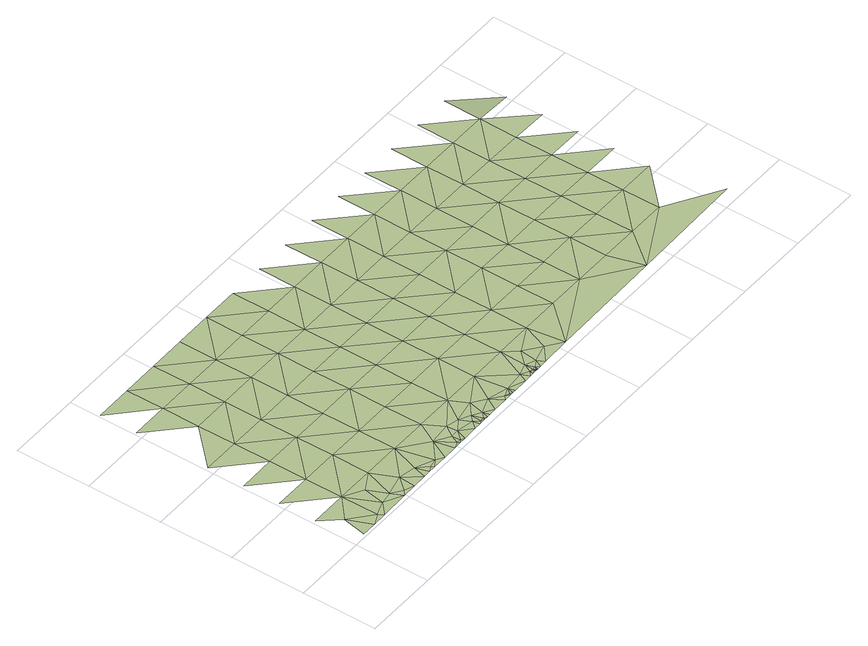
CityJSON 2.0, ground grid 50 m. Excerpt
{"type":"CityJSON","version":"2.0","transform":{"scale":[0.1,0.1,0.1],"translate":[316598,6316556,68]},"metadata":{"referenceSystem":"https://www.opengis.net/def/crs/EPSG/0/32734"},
"CityObjects":{
"terrain1":{"type":"TINRelief","geometry":[{"type":"CompositeSurface","lod":"1","boundaries":[[[0,1,2]],[[3,4,2]],[[5,2,1]],[[5,1,6]],[[2,5,3]],[[6,7,5]],[[3,8,9]],[[3,5,7]],[[7,6,10]],[[8,11,12]],[[7,13,3]],[[13,7,14]],[[7,10,14]],[[15,3,13]],[[11,16,17]],[[3,18,8]],[[10,19,14]],[[14,15,13]],[[20,17,16]],[[19,10,21]],[[22,14,19]],[[3,15,18]],[[11,8,23]],[[14,22,15]],[[22,19,21]],[[16,11,23]],[[24,20,25]],[[8,18,23]],[[21,26,22]],[[22,26,27]],[[15,22,28]],[[25,29,30]],[[18,15,28]],[[20,16,31]],[[32,27,26]],[[23,33,16]],[[28,22,27]],[[27,32,34]],[[20,31,25]],[[34,32,35]],[[31,16,33]],[[27,34,36]],[[23,18,37]],[[35,36,34]],[[27,36,28]],[[37,18,28]],[[38,36,35]],[[29,25,39]],[[40,33,23]],[[39,25,31]],[[28,36,41]],[[37,40,23]],[[38,41,36]],[[42,29,39]],[[38,43,41]],[[44,37,28]],[[45,31,33]],[[40,46,33]],[[28,41,44]],[[41,43,47]],[[47,43,48]],[[31,45,39]],[[45,33,46]],[[41,47,49]],[[47,48,50]],[[49,47,50]],[[48,51,50]],[[40,37,52]],[[53,41,49]],[[37,44,54]],[[41,53,44]],[[50,55,49]],[[55,50,51]],[[42,39,56]],[[53,49,55]],[[46,40,52]],[[45,56,39]],[[37,54,52]],[[51,57,55]],[[53,55,58]],[[59,55,57]],[[58,55,59]],[[56,60,42]],[[53,61,44]],[[62,59,57]],[[54,44,61]],[[45,46,63]],[[52,64,46]],[[61,53,58]],[[59,62,65]],[[58,59,66]],[[62,67,65]],[[66,59,65]],[[63,56,45]],[[67,68,65]],[[65,68,66]],[[63,46,64]],[[68,67,69]],[[54,70,52]],[[71,58,66]],[[66,68,72]],[[69,72,68]],[[58,71,61]],[[69,73,72]],[[70,54,61]],[[72,71,66]],[[73,74,72]],[[64,52,75]],[[60,56,76]],[[56,63,77]],[[72,74,78]],[[72,78,71]],[[75,52,70]],[[56,77,76]],[[79,78,74]],[[64,80,63]],[[71,81,61]],[[80,64,75]],[[78,79,82]],[[81,71,78]],[[70,61,83]],[[82,79,84]],[[85,78,82]],[[77,63,86]],[[82,84,87]],[[87,84,88]],[[85,82,87]],[[70,83,75]],[[85,81,78]],[[86,63,80]],[[61,81,83]],[[85,87,88]],[[88,89,85]],[[77,90,76]],[[91,85,89]],[[80,75,92]],[[90,77,86]],[[85,93,81]],[[75,83,92]],[[85,91,93]],[[86,80,94]],[[95,76,90]],[[96,93,91]],[[81,97,83]],[[92,94,80]],[[97,81,93]],[[98,93,96]],[[96,99,98]],[[100,93,98]],[[101,98,99]],[[101,99,102]],[[98,101,103]],[[102,104,101]],[[102,105,104]],[[106,101,104]],[[101,106,103]],[[103,100,98]],[[104,105,106]],[[106,105,107]],[[106,108,103]],[[93,100,97]],[[83,109,92]],[[90,86,110]],[[107,108,106]],[[100,103,108]],[[86,94,111]],[[112,108,107]],[[108,113,100]],[[109,83,97]],[[108,112,113]],[[90,110,95]],[[112,114,113]],[[86,111,110]],[[115,100,113]],[[115,97,100]],[[94,92,116]],[[116,92,109]],[[117,113,114]],[[113,117,115]],[[94,118,111]],[[115,119,97]],[[97,119,109]],[[117,114,120]],[[94,116,118]],[[119,115,117]],[[116,109,121]],[[111,122,110]],[[118,123,111]],[[120,119,117]],[[119,121,109]],[[110,122,124]],[[111,123,122]],[[118,116,125]],[[121,125,116]],[[119,120,126]],[[127,123,118]],[[119,126,121]],[[125,127,118]],[[122,123,128]],[[127,129,123]],[[121,130,125]],[[126,131,121]],[[122,128,132]],[[126,120,133]],[[123,129,128]],[[121,131,130]],[[127,125,134]],[[129,127,134]],[[125,130,134]],[[133,131,126]],[[135,133,120]],[[130,131,136]],[[129,137,128]],[[134,138,129]],[[131,133,136]],[[128,137,139]],[[129,138,137]],[[134,130,140]],[[140,130,136]],[[141,138,134]],[[140,141,134]],[[136,133,142]],[[135,143,133]],[[142,140,136]],[[137,138,144]],[[141,145,138]],[[142,133,143]],[[137,144,146]],[[138,145,144]],[[141,140,147]],[[140,142,148]],[[149,143,135]],[[145,141,147]],[[140,148,147]],[[142,143,149]],[[150,148,142]],[[145,151,144]],[[147,152,145]],[[149,150,142]],[[144,151,153]],[[145,152,151]],[[149,135,154]],[[147,148,155]],[[150,155,148]],[[156,152,147]],[[155,156,147]],[[157,150,149]],[[135,158,154]],[[150,157,155]],[[151,152,159]],[[156,160,152]],[[149,154,157]],[[151,159,161]],[[152,160,159]],[[156,155,162]],[[155,157,162]],[[160,156,163]],[[162,163,156]],[[157,154,164]],[[157,164,162]],[[165,159,160]],[[160,163,166]],[[159,165,167]],[[160,166,165]],[[163,162,168]],[[166,163,169]],[[170,165,166]],[[165,171,172]]]}]}
},
"vertices":[
[84,9,27],[182,10,27],[116,170,27],[259,295,26],[9,295,24],[259,45,27],[279,12,28],[357,82,28],[259,545,24],[9,545,22],[475,16,28],[259,795,23],[9,795,21],[381,222,28],[440,93,28],[509,295,26],[259,1045,21],[9,1045,21],[509,545,24],[509,45,28],[259,1295,21],[573,18,28],[583,130,27],[509,795,23],[9,1545,19],[259,1545,20],[671,20,28],[694,109,27],[759,295,26],[259,1795,19],[9,1795,17],[509,1295,22],[720,21,28],[509,1045,22],[759,45,27],[769,22,28],[817,54,27],[759,545,24],[866,23,28],[509,1545,22],[759,795,24],[935,156,27],[509,1795,21],[964,25,28],[1009,295,26],[759,1295,24],[759,1045,23],[1009,45,27],[1013,26,28],[1031,94,27],[1037,41,27],[1062,27,28],[1009,795,24],[1080,170,27],[1009,545,25],[1085,97,27],[759,1545,24],[1160,29,28],[1161,149,27],[1202,78,27],[759,1795,24],[1259,295,26],[1209,30,28],[1009,1295,25],[1009,1045,24],[1233,41,27],[1235,113,27],[1258,31,28],[1259,45,27],[1282,31,28],[1259,545,25],[1317,180,27],[1294,77,27],[1307,32,28],[1356,33,28],[1259,795,25],[1009,1795,26],[1009,1545,26],[1403,119,27],[1454,34,28],[1259,1045,25],[1509,295,26],[1481,59,27],[1509,545,26],[1503,35,28],[1538,80,29],[1259,1295,26],[1509,45,27],[1527,36,29],[1551,36,29],[1259,1545,28],[1649,38,29],[1509,795,26],[1673,93,29],[1509,1045,26],[1259,1795,28],[1698,39,29],[1759,295,28],[1725,65,29],[1723,40,29],[1755,120,29],[1746,50,29],[1747,40,29],[1750,60,29],[1753,42,29],[1759,40,29],[1759,45,29],[1772,40,29],[1772,62,30],[1759,545,27],[1509,1545,30],[1509,1295,28],[1796,41,30],[1820,91,30],[1845,42,30],[1834,206,30],[1759,795,27],[1941,123,30],[1759,1045,27],[2009,295,29],[2041,46,32],[2009,545,28],[1759,1545,31],[1759,1295,29],[1509,1795,30],[2009,795,28],[2259,295,30],[2009,1045,28],[2009,1545,32],[2009,1295,29],[2259,795,28],[2259,545,29],[1759,1795,31],[2509,295,31],[2259,1045,27],[2824,60,32],[2509,545,29],[2259,1545,30],[2259,1295,29],[2009,1795,32],[2509,795,27],[2509,1045,27],[2759,545,29],[2759,295,31],[2509,1545,29],[2509,1295,28],[2259,1795,30],[2759,1045,27],[2759,795,28],[3009,295,29],[3009,545,27],[2759,1545,27],[2759,1295,26],[2509,1795,29],[3259,295,28],[3009,795,26],[3009,1045,25],[3259,545,26],[3606,75,32],[3009,1545,26],[3009,1295,24],[2759,1795,28],[3259,795,23],[3259,1045,20],[3509,545,26],[3259,1545,22],[3259,1295,19],[3009,1795,26],[3509,795,24],[3509,1045,15],[3509,1295,11],[3509,1545,7],[3259,1795,24]
]}
